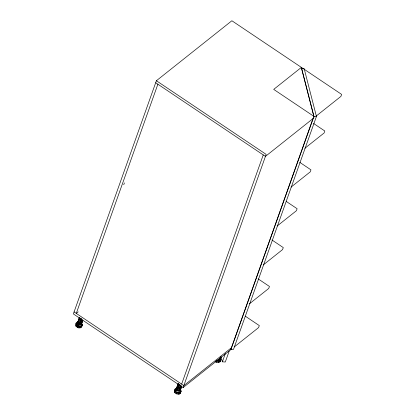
<?xml version="1.0" encoding="UTF-8"?>
<svg xmlns="http://www.w3.org/2000/svg" width="415" height="415" viewBox="0 0 415 415"><rect width="100%" height="100%" fill="white"/><g stroke="black" fill="none" stroke-linecap="round" stroke-linejoin="round"><path stroke-width="0.62" d="M79.524 317.74L77.486 323.114L79.192 317.791M82.756 320.25L81.267 324.426L81.605 323.42M178.31 384.025L176.266 389.4L178.191 383.481M181.749 385.945L180.053 390.712L181.319 386.733M220.526 357.263L219.888 359.053L220.22 358.046M174.461 390.863L174.601 390.323M80.479 324.914L78.7 325.137L77.792 324.229L78.191 323.072M316.1 116.127L340.923 96.399L341.633 94.402L231.876 20.75L156.398 80.738L73.367 313.927L183.124 387.574L231.757 348.927M157.882 84.209L76.272 313.398L78.228 311.841M123.743 184.727L124.396 182.901M76.718 325.889L75.878 326.06L76.329 324.784L77.169 324.613L77.455 324.997L76.614 325.173L76.158 326.444L77.382 327.378L78.01 325.962M77.486 323.114L79.395 317.75M81.07 319.14L79.161 324.504L78.357 324.208L77.787 323.695L79.908 317.734M78.357 324.208L80.479 318.248M77.382 327.378L78.16 325.542L78.689 325.77L78.388 326.621M81.677 326.149L80.821 325.651L81.096 325.376L81.947 325.874L81.221 327.425L80.017 327.892L80.474 326.615L80.126 325.92L79.607 325.951L79.95 326.647L79.493 327.917L78.705 327.964L77.911 327.611L78.689 325.77M81.833 319.389L79.924 324.753L79.104 324.582L81.231 318.621M79.924 324.753L81.781 319.291M79.976 326.346L79.675 327.196L80.017 327.892M81.267 324.426L80.629 324.597L82.331 319.83M81.475 323.43L82.533 320.447M81.589 323.975L82.865 320.401M82.206 324.857L81.247 324.784L81.143 324.39L82.108 324.457L82.206 324.857L81.496 327.15L81.947 325.874M175.804 391.324L175.504 392.175L174.658 392.346L175.114 391.07L175.955 390.899L176.24 391.288L175.4 391.459L174.943 392.73L175.374 393.316L176.168 393.664L176.795 392.253M176.276 388.845L178.315 383.543M176.266 389.4L178.18 384.036M177.143 390.499L179.316 384.461L177.143 390.499L176.572 389.981L178.694 384.02M176.572 389.981L178.611 384.606M176.168 393.664L176.946 391.827L177.475 392.056L176.697 393.897L178.279 394.203L178.735 392.932L178.388 392.237L178.912 392.206L179.254 392.901L178.803 394.177L179.591 394.131L180.458 392.434L179.607 391.936L179.882 391.661L180.733 392.159L180.281 393.436L180.992 391.143L180.893 390.743L179.928 390.676L180.032 391.07L180.992 391.143M176.697 393.897L177.324 392.481M180.831 385.079L178.709 391.039L177.89 390.868L179.856 385.426M178.709 391.039L180.567 385.577M181.64 384.103L263.25 154.914M178.761 392.632L178.46 393.482L178.803 394.177M180.053 390.712L179.415 390.883L181.116 386.116M179.467 390.987L181.168 386.215M180.375 390.261L181.863 386.09M183.124 387.574L266.16 154.39L156.398 80.738M215.209 361.657L216.002 362.005L216.459 360.728L216.983 360.962L217.31 360.396M220.292 360.775L219.442 360.277L219.717 359.997L220.567 360.5L219.841 362.051L218.638 362.518L219.089 361.242L218.747 360.547L218.223 360.573L218.57 361.268L218.114 362.544L216.531 362.238L216.983 360.962M216.531 362.238L217.159 360.822M218.596 360.972L218.295 361.823L218.638 362.518M218.544 359.38L219.302 359.323L219.727 358.135M219.758 358.991L220.183 357.797M220.209 358.602L220.847 356.812M220.827 359.483L219.867 359.411L219.763 359.017L220.728 359.084L220.827 359.483L220.116 361.771L220.567 360.5M229.251 350.919L225.298 362.02L222.383 361.807L225.298 353.622M312.946 118.721L230.865 349.248L233.484 349.44L316.438 116.475L304.138 68.532L301.518 68.34L313.818 116.283L316.438 116.475M230.927 349.586L313.963 116.397L301.389 67.396L273.713 89.391L313.963 116.397M177.62 390.339L176.557 390.261L176.956 389.452M77.911 327.611L78.233 327.046L77.709 326.812M216.002 362.005L216.329 361.439L216.853 361.673M176.557 390.261L176.8 389.846M77.947 322.175L77.496 322.559M176.406 388.907L176.728 388.461M177.89 390.868L177.195 390.422M314.077 117.741L265.45 156.388L155.687 82.735M304.859 148.28L324.094 132.992L324.805 130.995L313.548 123.442M291.019 187.144L310.254 171.857L310.965 169.86L299.708 162.306M277.179 226.009L296.414 210.721L297.124 208.724L286.407 201.529M263.343 264.874L282.574 249.586L283.284 247.589L272.033 240.036M249.503 303.739L268.738 288.451L269.449 286.454L258.192 278.901M231.637 347.583L183.835 385.577L74.078 311.924M234.288 346.914L258.602 327.585L259.313 325.588L245.322 316.204M219.099 359.54L217.776 359.784M78.7 325.137L80.142 324.25M219.302 359.323L219.888 359.053M78.01 321.999L76.308 322.652L75.94 324.094L77.081 325.645L79.198 326.584L81.299 326.465L82.403 325.344L81.988 323.752M77.382 322.331L76.91 322.512L77.543 323.15L78.015 322.969M176.795 388.284L175.089 388.938L174.725 390.38L175.867 391.931L177.983 392.87L180.084 392.751L181.184 391.636L180.774 390.043M176.168 388.616L175.695 388.798L176.328 389.436L176.8 389.254M77.787 323.695L77.615 323.109M79.872 324.655L80.629 324.597M178.657 390.94L179.415 390.883M79.95 326.647L80.474 326.615M218.57 361.268L219.089 361.242M178.735 392.932L179.254 392.901M77.792 324.229L78.866 324.504M76.038 323.659L77.003 323.965L77.097 323.607L76.132 323.301L75.587 324.935L75.878 326.06M174.824 389.95L175.789 390.25L175.877 389.893L174.917 389.586L174.367 391.221L174.658 392.346M216.231 360.505L217.818 361.211L219.919 361.092L221.019 359.971L220.609 358.378M77.838 326.107L78.362 326.335M176.624 392.393L177.148 392.621M176.494 393.098L177.018 393.332M175.114 391.07L175.4 391.459M76.329 324.784L76.614 325.173M176.396 389.395L176.702 389.97M221.107 356.822L222.383 361.807M81.371 318.762A2.314 1.478 19.6 0 1 80.811 318.549M180.157 385.053A2.314 1.478 19.6 0 1 179.088 384.534"/></g></svg>
